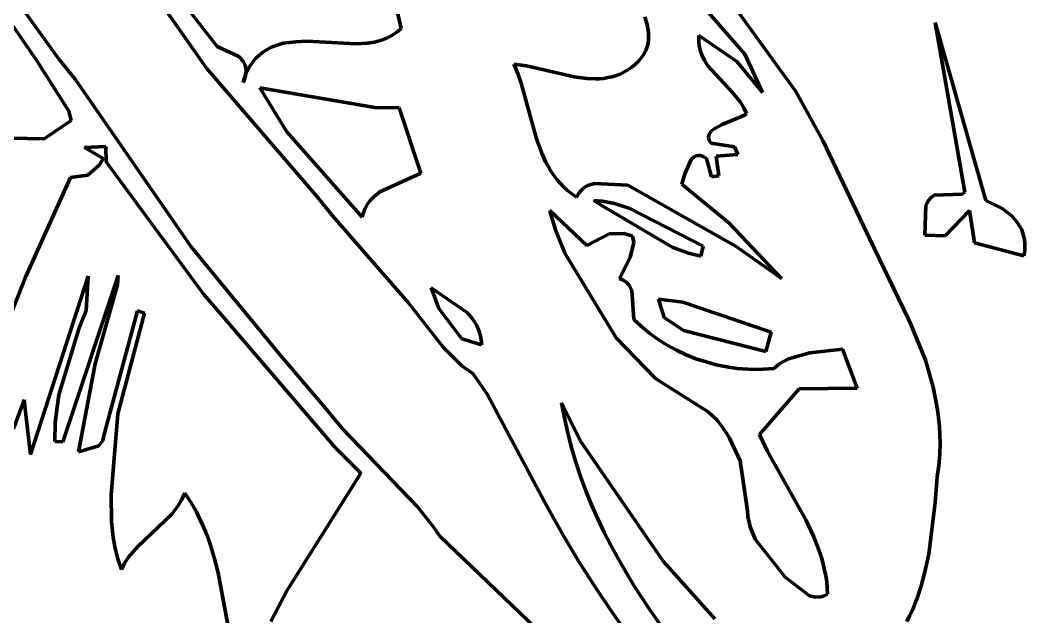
# Model space of a CAD drawing. Header units: millimetres. Extents: x 0 to 11.1, y 0 to 16.2.
# Drawn here: x 4.119 to 5.554, y 9.543 to 10.396 of the extents above; entities that cross this region are included whole.
import ezdxf

# ---------------------------------------------------------------- set-up
doc = ezdxf.new("R2010")
doc.units = ezdxf.units.MM
doc.layers.add('color#0b0b0bff', color=7, linetype='CONTINUOUS', lineweight=100)
doc.layers.add('color#ffffffff', color=7, linetype='CONTINUOUS', lineweight=100)

msp = doc.modelspace()

# ---------------------------------------------------------------- linework, layer by layer
at = {"layer": 'color#0b0b0bff'}
for p, q in [((4.1431, 10.3388), (3.9686, 10.5918)), ((4.6634, 10.3837), (4.6209, 10.5685)), ((4.2781, 10.5168), (4.4006, 10.3583)), ((5.1536, 10.3471), (5.0142, 10.5084)), ((4.3857, 10.3273), (4.2813, 10.4767)), ((4.1124, 10.4272), (4.1753, 10.3395)), ((5.1245, 10.4349), (5.2267, 10.294)), ((5.0112, 10.4005), (5.0144, 10.3895)), ((4.659, 10.38), (4.6634, 10.3837)), ((5.0144, 10.3895), (5.0155, 10.384)), ((5.0155, 10.384), (5.0162, 10.3787)), ((5.4256, 10.3923), (5.4977, 10.1381)), ((5.4679, 10.1503), (5.4256, 10.3923)), ((4.6353, 10.3674), (4.6402, 10.3692)), ((4.6402, 10.3692), (4.645, 10.3713)), ((4.645, 10.3713), (4.6498, 10.3738)), ((4.6498, 10.3738), (4.6544, 10.3767)), ((4.6544, 10.3767), (4.659, 10.38)), ((5.0162, 10.3787), (5.0165, 10.3733)), ((5.0165, 10.3733), (5.0163, 10.368)), ((5.088, 10.3687), (5.0883, 10.3738)), ((5.0882, 10.3638), (5.088, 10.3687)), ((5.0883, 10.3738), (5.1424, 10.3366)), ((4.4006, 10.3583), (4.4318, 10.3439)), ((4.466, 10.3503), (4.478, 10.3573)), ((4.478, 10.3573), (4.4948, 10.3629)), ((4.4948, 10.3629), (4.513, 10.3651)), ((4.513, 10.3651), (4.5289, 10.3659)), ((4.5289, 10.3659), (4.5992, 10.3621)), ((4.5992, 10.3621), (4.615, 10.363)), ((4.615, 10.363), (4.6253, 10.3646)), ((4.6253, 10.3646), (4.6353, 10.3674)), ((5.0143, 10.3576), (5.0123, 10.3525)), ((5.0156, 10.3628), (5.0143, 10.3576)), ((5.0163, 10.368), (5.0156, 10.3628)), ((5.0887, 10.3592), (5.0882, 10.3638)), ((5.0896, 10.3547), (5.0887, 10.3592)), ((5.0908, 10.3503), (5.0896, 10.3547)), ((4.1753, 10.3395), (4.1982, 10.3117)), ((4.4318, 10.3439), (4.438, 10.3374)), ((4.4472, 10.3303), (4.4556, 10.3413)), ((4.4556, 10.3413), (4.466, 10.3503)), ((5.0065, 10.3425), (5.0025, 10.3376)), ((5.0098, 10.3474), (5.0065, 10.3425)), ((5.0123, 10.3525), (5.0098, 10.3474)), ((5.0923, 10.3462), (5.0908, 10.3503)), ((5.0962, 10.3382), (5.0923, 10.3462)), ((5.179, 10.2925), (5.1536, 10.3471)), ((4.1891, 10.2659), (4.1431, 10.3388)), ((4.5446, 10.1424), (4.3857, 10.3273)), ((4.438, 10.3374), (4.4409, 10.3315)), ((4.4409, 10.3315), (4.4418, 10.327)), ((4.4418, 10.327), (4.4419, 10.3219)), ((4.4423, 10.3208), (4.4472, 10.3303)), ((4.8421, 10.3305), (4.8242, 10.3332)), ((4.8242, 10.3332), (4.8299, 10.3198)), ((4.91, 10.3148), (4.8421, 10.3305)), ((4.9923, 10.3285), (4.9869, 10.3248)), ((4.9977, 10.3328), (4.9923, 10.3285)), ((5.0025, 10.3376), (4.9977, 10.3328)), ((5.1011, 10.3307), (5.0962, 10.3382)), ((5.1357, 10.293), (5.1011, 10.3307)), ((5.1424, 10.3366), (5.179, 10.2925)), ((4.1982, 10.3117), (4.3636, 10.0718)), ((4.4388, 10.3104), (4.4423, 10.3208)), ((4.4411, 10.3163), (4.4393, 10.31)), ((4.4419, 10.3219), (4.4411, 10.3163)), ((4.8299, 10.3198), (4.8348, 10.3059)), ((4.9285, 10.3124), (4.91, 10.3148)), ((4.9406, 10.3119), (4.9285, 10.3124)), ((4.9466, 10.3122), (4.9406, 10.3119)), ((4.9525, 10.3127), (4.9466, 10.3122)), ((4.9584, 10.3137), (4.9525, 10.3127)), ((4.9643, 10.315), (4.9584, 10.3137)), ((4.97, 10.3167), (4.9643, 10.315)), ((4.9757, 10.3189), (4.97, 10.3167)), ((4.9813, 10.3216), (4.9757, 10.3189)), ((4.9869, 10.3248), (4.9813, 10.3216)), ((4.438, 10.3066), (4.4388, 10.3104)), ((4.4393, 10.31), (4.438, 10.3066)), ((4.4616, 10.2993), (4.5003, 10.2363)), ((4.6256, 10.2711), (4.4616, 10.2993)), ((4.8348, 10.3059), (4.8567, 10.2265)), ((5.1474, 10.2785), (5.1357, 10.293)), ((5.2267, 10.294), (5.2655, 10.2232)), ((4.6603, 10.2706), (4.6256, 10.2711)), ((4.6913, 10.1773), (4.6603, 10.2706)), ((5.1522, 10.2707), (5.1474, 10.2785)), ((5.1561, 10.2623), (5.1522, 10.2707)), ((4.1924, 10.2523), (4.1891, 10.2659)), ((5.1213, 10.2466), (5.1492, 10.258)), ((5.1492, 10.258), (5.1532, 10.2601)), ((5.1532, 10.2601), (5.1561, 10.2623)), ((4.1536, 10.2262), (4.1924, 10.2523)), ((5.1069, 10.238), (5.1109, 10.2411)), ((5.1109, 10.2411), (5.1213, 10.2466)), ((4.0136, 10.2295), (4.1536, 10.2262)), ((4.5003, 10.2363), (4.6076, 10.1143)), ((4.8567, 10.2265), (4.8641, 10.2058)), ((5.1021, 10.2289), (5.1023, 10.2309)), ((5.1023, 10.2268), (5.1021, 10.2289)), ((5.1023, 10.2309), (5.103, 10.2328)), ((5.1029, 10.2246), (5.1023, 10.2268)), ((5.103, 10.2328), (5.104, 10.2346)), ((5.104, 10.2346), (5.1069, 10.238)), ((4.2418, 10.2154), (4.2113, 10.214)), ((4.2113, 10.214), (4.2379, 10.1984)), ((4.2421, 10.1934), (4.2418, 10.2154)), ((5.104, 10.2223), (5.1029, 10.2246)), ((5.1057, 10.2199), (5.104, 10.2223)), ((5.1391, 10.2148), (5.1057, 10.2199)), ((5.1439, 10.2039), (5.1391, 10.2148)), ((5.2655, 10.2232), (5.332, 10.0828)), ((4.2379, 10.1984), (4.233, 10.1891)), ((4.8641, 10.2058), (4.87, 10.1926)), ((5.0683, 10.1761), (5.0773, 10.1969)), ((5.0773, 10.1969), (5.0813, 10.2007)), ((5.0813, 10.2007), (5.0845, 10.2022)), ((5.0845, 10.2022), (5.0881, 10.2026)), ((5.0881, 10.2026), (5.0901, 10.2024)), ((5.0901, 10.2024), (5.0921, 10.2019)), ((5.0921, 10.2019), (5.0944, 10.201)), ((5.0944, 10.201), (5.0967, 10.1998)), ((5.0967, 10.1998), (5.0992, 10.1982)), ((5.0992, 10.1982), (5.1062, 10.1719)), ((5.1127, 10.2017), (5.1439, 10.2039)), ((5.1165, 10.1736), (5.1127, 10.2017)), ((4.233, 10.1891), (4.216, 10.1746)), ((4.3816, 10.0041), (4.2421, 10.1934)), ((4.87, 10.1926), (4.8734, 10.1862)), ((4.8734, 10.1862), (4.8771, 10.1801)), ((4.1915, 10.1709), (4.1273, 10.0288)), ((4.216, 10.1746), (4.1915, 10.1709)), ((4.633, 10.1504), (4.6913, 10.1773)), ((4.8771, 10.1801), (4.8811, 10.1741)), ((4.8811, 10.1741), (4.8854, 10.1683)), ((4.8854, 10.1683), (4.8902, 10.1628)), ((5.0638, 10.1616), (5.0683, 10.1761)), ((5.1062, 10.1719), (5.1165, 10.1736)), ((4.8902, 10.1628), (4.8953, 10.1575)), ((4.8953, 10.1575), (4.9009, 10.1524)), ((4.9167, 10.1487), (4.9205, 10.1532)), ((4.9205, 10.1532), (4.9247, 10.1568)), ((4.9247, 10.1568), (4.9293, 10.1595)), ((4.9293, 10.1595), (4.9393, 10.1627)), ((4.9393, 10.1627), (4.9868, 10.1599)), ((4.9868, 10.1599), (5.1414, 10.0726)), ((5.1315, 10.1056), (5.0638, 10.1616)), ((4.5658, 10.1157), (4.5446, 10.1424)), ((4.6193, 10.1383), (4.6244, 10.1436)), ((4.6244, 10.1436), (4.633, 10.1504)), ((4.9009, 10.1524), (4.9069, 10.1477)), ((4.9069, 10.1477), (4.9134, 10.1432)), ((4.9134, 10.1432), (4.9167, 10.1487)), ((5.4158, 10.1384), (5.4202, 10.1431)), ((5.4202, 10.1431), (5.4241, 10.1458)), ((5.4241, 10.1458), (5.4638, 10.1473)), ((5.4638, 10.1473), (5.4679, 10.1503)), ((4.6086, 10.1184), (4.6114, 10.1258)), ((4.6114, 10.1258), (4.615, 10.1324)), ((4.615, 10.1324), (4.6193, 10.1383)), ((4.9385, 10.1383), (4.9536, 10.1288)), ((4.9504, 10.1372), (4.9385, 10.1383)), ((4.9677, 10.1338), (4.9504, 10.1372)), ((4.9536, 10.1288), (5.0509, 10.0713)), ((4.9899, 10.1268), (4.9677, 10.1338)), ((5.0943, 10.0729), (4.9899, 10.1268)), ((5.4109, 10.0886), (5.4123, 10.1312)), ((5.4123, 10.1312), (5.4158, 10.1384)), ((5.4977, 10.1381), (5.5212, 10.1267)), ((5.5212, 10.1267), (5.5352, 10.1157)), ((4.6735, 9.9924), (4.5658, 10.1157)), ((4.6076, 10.1143), (4.6086, 10.1184)), ((4.8757, 10.1238), (4.8775, 10.1168)), ((4.9284, 10.0738), (4.8757, 10.1238)), ((4.8775, 10.1168), (4.8836, 10.0961)), ((5.4746, 10.1241), (5.4397, 10.0878)), ((5.4818, 10.0778), (5.4746, 10.1241)), ((5.5352, 10.1157), (5.544, 10.1051)), ((4.8836, 10.0961), (4.8968, 10.0632)), ((5.206, 10.027), (5.1315, 10.1056)), ((5.544, 10.1051), (5.5489, 10.0961)), ((5.5489, 10.0961), (5.5512, 10.0895)), ((4.9604, 10.0908), (4.9284, 10.0738)), ((4.9815, 10.0911), (4.9604, 10.0908)), ((4.9937, 10.0873), (4.9815, 10.0911)), ((4.9952, 10.0781), (4.9937, 10.0873)), ((5.332, 10.0828), (5.3867, 9.9698)), ((5.4397, 10.0878), (5.4109, 10.0886)), ((5.5512, 10.0895), (5.5528, 10.0826)), ((5.5528, 10.0826), (5.5535, 10.0753)), ((4.3636, 10.0718), (4.4893, 9.9193)), ((4.9902, 10.057), (4.9952, 10.0781)), ((5.0509, 10.0713), (5.0733, 10.0632)), ((5.0908, 10.0588), (5.0943, 10.0729)), ((5.1414, 10.0726), (5.206, 10.027)), ((5.5522, 10.0594), (5.4818, 10.0778)), ((5.5533, 10.0675), (5.5522, 10.0594)), ((5.5535, 10.0753), (5.5533, 10.0675)), ((4.8968, 10.0632), (4.9704, 9.9422)), ((4.9751, 10.0268), (4.9902, 10.057)), ((5.0733, 10.0632), (5.0908, 10.0588)), ((4.1273, 10.0288), (4.1061, 9.9752)), ((4.1341, 9.7754), (4.2168, 10.0299)), ((4.1804, 9.7933), (4.2594, 10.0312)), ((4.2168, 10.0299), (4.2139, 9.9812)), ((4.2594, 10.0312), (4.2587, 10.0175)), ((4.98, 10.0246), (4.9751, 10.0268)), ((4.9841, 10.022), (4.98, 10.0246)), ((4.2587, 10.0175), (4.2265, 9.9047)), ((4.706, 10.0136), (4.717, 9.9841)), ((4.7578, 9.9777), (4.706, 10.0136)), ((4.9887, 10.0172), (4.9841, 10.022)), ((4.9926, 10.0096), (4.9887, 10.0172)), ((4.9956, 9.9684), (4.9926, 10.0096)), ((4.4062, 9.9755), (4.3816, 10.0041)), ((5.0304, 9.9973), (5.0385, 9.9713)), ((5.0651, 9.993), (5.0304, 9.9973)), ((4.2139, 9.9812), (4.204, 9.9564)), ((4.7231, 9.9285), (4.6735, 9.9924)), ((4.717, 9.9841), (4.7497, 9.9408)), ((5.1916, 9.9499), (5.0651, 9.993)), ((4.2391, 9.8025), (4.2868, 9.9805)), ((4.2972, 9.9771), (4.2588, 9.8334)), ((4.2868, 9.9805), (4.2972, 9.9771)), ((4.569, 9.7853), (4.4062, 9.9755)), ((4.7652, 9.9692), (4.7578, 9.9777)), ((4.7712, 9.9596), (4.7652, 9.9692)), ((5.0065, 9.958), (4.9956, 9.9684)), ((5.0385, 9.9713), (5.0662, 9.9525)), ((5.3867, 9.9698), (5.3902, 9.9626)), ((4.204, 9.9564), (4.1749, 9.8606)), ((4.7743, 9.9525), (4.7712, 9.9596)), ((4.7765, 9.9448), (4.7743, 9.9525)), ((5.018, 9.9484), (5.0065, 9.958)), ((5.0662, 9.9525), (5.1839, 9.9225)), ((5.3902, 9.9626), (5.4115, 9.9102)), ((4.7497, 9.9408), (4.778, 9.9321)), ((4.7778, 9.9365), (4.7765, 9.9448)), ((4.9704, 9.9422), (5.0257, 9.8846)), ((5.0302, 9.9395), (5.018, 9.9484)), ((5.043, 9.9315), (5.0302, 9.9395)), ((5.1839, 9.9225), (5.1916, 9.9499)), ((4.7499, 9.9021), (4.7231, 9.9285)), ((4.778, 9.9321), (4.7778, 9.9365)), ((5.0563, 9.9242), (5.043, 9.9315)), ((5.07, 9.9178), (5.0563, 9.9242)), ((5.2931, 9.9259), (5.2467, 9.9208)), ((5.3142, 9.8701), (5.2931, 9.9259)), ((4.4893, 9.9193), (4.5526, 9.8448)), ((5.084, 9.9122), (5.07, 9.9178)), ((5.0984, 9.9075), (5.084, 9.9122)), ((5.2161, 9.9122), (5.2037, 9.9052)), ((5.2467, 9.9208), (5.2161, 9.9122)), ((5.4115, 9.9102), (5.4228, 9.8714)), ((4.2265, 9.9047), (4.2029, 9.7791)), ((4.7656, 9.8913), (4.7499, 9.9021)), ((5.1131, 9.9036), (5.0984, 9.9075)), ((5.1279, 9.9005), (5.1131, 9.9036)), ((5.1429, 9.8984), (5.1279, 9.9005)), ((5.1579, 9.8972), (5.1429, 9.8984)), ((5.1728, 9.8969), (5.1579, 9.8972)), ((5.1878, 9.8975), (5.1728, 9.8969)), ((5.1952, 9.8982), (5.1878, 9.8975)), ((5.2037, 9.9052), (5.1952, 9.8982)), ((4.7854, 9.8627), (4.7656, 9.8913)), ((5.0257, 9.8846), (5.0293, 9.882)), ((5.0293, 9.882), (5.1014, 9.8363)), ((5.1749, 9.804), (5.2314, 9.869)), ((5.2314, 9.869), (5.3142, 9.8701)), ((5.4228, 9.8714), (5.429, 9.8397)), ((4.1101, 9.8118), (4.1254, 9.8534)), ((4.1254, 9.8534), (4.1273, 9.8364)), ((4.1749, 9.8606), (4.1697, 9.8209)), ((4.8637, 9.7158), (4.7854, 9.8627)), ((4.5526, 9.8448), (4.5801, 9.8117)), ((4.8923, 9.8493), (4.8962, 9.8276)), ((4.9192, 9.7944), (4.8923, 9.8493)), ((5.429, 9.8397), (5.4317, 9.8157)), ((4.1273, 9.8364), (4.1341, 9.7754)), ((4.2588, 9.8334), (4.2494, 9.7178)), ((4.8962, 9.8276), (4.901, 9.8062)), ((5.1014, 9.8363), (5.1143, 9.8242)), ((5.1143, 9.8242), (5.1226, 9.8136)), ((4.1697, 9.8209), (4.1691, 9.794)), ((4.5801, 9.8117), (4.6873, 9.7)), ((5.1226, 9.8136), (5.1274, 9.8057)), ((5.4317, 9.8157), (5.4326, 9.7916)), ((4.2319, 9.7879), (4.2374, 9.7953)), ((4.2374, 9.7953), (4.2391, 9.8025)), ((4.901, 9.8062), (4.9064, 9.7851)), ((5.1274, 9.8057), (5.1319, 9.7989)), ((5.1319, 9.7989), (5.1472, 9.7663)), ((5.1858, 9.7807), (5.1749, 9.804)), ((4.1691, 9.794), (4.1804, 9.7933)), ((4.2029, 9.7791), (4.2319, 9.7879)), ((4.6059, 9.7486), (4.569, 9.7853)), ((4.9064, 9.7851), (4.9126, 9.7642)), ((5.0374, 9.6232), (4.9192, 9.7944)), ((5.2407, 9.6822), (5.1858, 9.7807)), ((5.4326, 9.7916), (5.432, 9.7755)), ((5.1472, 9.7663), (5.1575, 9.6949)), ((5.432, 9.7755), (5.4306, 9.7594)), ((4.9126, 9.7642), (4.9194, 9.7437)), ((5.4306, 9.7594), (5.4282, 9.7433)), ((4.5001, 9.5807), (4.6059, 9.7486)), ((4.9194, 9.7437), (4.9269, 9.7234)), ((5.4282, 9.7433), (5.4254, 9.707)), ((4.9269, 9.7234), (4.9351, 9.7033)), ((4.2494, 9.7178), (4.25, 9.6795)), ((4.3453, 9.7025), (4.3503, 9.711)), ((4.3503, 9.711), (4.3544, 9.7202)), ((4.3544, 9.7202), (4.3604, 9.7114)), ((4.3604, 9.7114), (4.3659, 9.7025)), ((4.8737, 9.6971), (4.8637, 9.7158)), ((4.3365, 9.6908), (4.3453, 9.7025)), ((4.3659, 9.7025), (4.371, 9.6934)), ((4.6873, 9.7), (4.7086, 9.6731)), ((4.8839, 9.6786), (4.8737, 9.6971)), ((4.9351, 9.7033), (4.9438, 9.6835)), ((5.1575, 9.6949), (5.1581, 9.687)), ((5.4254, 9.707), (5.4162, 9.6329)), ((4.2868, 9.6434), (4.3365, 9.6908)), ((4.371, 9.6934), (4.3757, 9.6841)), ((4.3757, 9.6841), (4.38, 9.6748)), ((4.9438, 9.6835), (4.9531, 9.664)), ((5.1581, 9.687), (5.1613, 9.672)), ((5.2518, 9.6589), (5.2407, 9.6822)), ((4.25, 9.6795), (4.2525, 9.6566)), ((4.38, 9.6748), (4.384, 9.6653)), ((4.7086, 9.6731), (4.7184, 9.6588)), ((4.8944, 9.6602), (4.8839, 9.6786)), ((5.1613, 9.672), (5.1685, 9.6543)), ((4.2525, 9.6566), (4.2553, 9.6415)), ((4.384, 9.6653), (4.3877, 9.6557)), ((4.3877, 9.6557), (4.391, 9.646)), ((4.7184, 9.6588), (4.9356, 9.4506)), ((4.9161, 9.624), (4.8944, 9.6602)), ((4.9531, 9.664), (4.963, 9.6447)), ((5.1685, 9.6543), (5.2114, 9.6)), ((5.2582, 9.643), (5.2518, 9.6589)), ((4.2553, 9.6415), (4.2591, 9.6264)), ((4.2741, 9.6285), (4.2868, 9.6434)), ((4.391, 9.646), (4.397, 9.6262)), ((4.963, 9.6447), (4.9733, 9.6257)), ((5.2635, 9.6268), (5.2582, 9.643)), ((4.2591, 9.6264), (4.264, 9.6113)), ((4.2687, 9.6202), (4.2741, 9.6285)), ((4.397, 9.6262), (4.402, 9.6062)), ((4.9387, 9.5884), (4.9161, 9.624)), ((4.9733, 9.6257), (4.9842, 9.6069)), ((5.1109, 9.5408), (5.0374, 9.6232)), ((5.2658, 9.6186), (5.2635, 9.6268)), ((5.4162, 9.6329), (5.4104, 9.6056)), ((4.264, 9.6113), (4.2687, 9.6202)), ((5.2677, 9.6103), (5.2658, 9.6186)), ((5.2693, 9.6019), (5.2677, 9.6103)), ((4.402, 9.6062), (4.4172, 9.5242)), ((4.9842, 9.6069), (4.9955, 9.5883)), ((5.2114, 9.6), (5.2461, 9.5733)), ((5.2706, 9.5933), (5.2693, 9.6019)), ((5.4104, 9.6056), (5.4055, 9.5877)), ((4.4772, 9.5368), (4.5001, 9.5807)), ((4.9622, 9.5534), (4.9387, 9.5884)), ((4.9955, 9.5883), (5.0073, 9.57)), ((5.2714, 9.5846), (5.2706, 9.5933)), ((5.2719, 9.5758), (5.2714, 9.5846)), ((5.4055, 9.5877), (5.3997, 9.5702)), ((5.0073, 9.57), (5.0194, 9.5519)), ((5.2461, 9.5733), (5.2551, 9.5714)), ((5.2551, 9.5714), (5.2621, 9.5719)), ((5.2621, 9.5719), (5.2669, 9.5734)), ((5.2669, 9.5734), (5.2719, 9.5758)), ((5.3997, 9.5702), (5.3929, 9.5532)), ((4.9864, 9.5189), (4.9622, 9.5534)), ((5.0194, 9.5519), (5.032, 9.534)), ((5.3929, 9.5532), (5.389, 9.5449)), ((5.389, 9.5449), (5.3849, 9.5368))]:
    msp.add_line(p, q, dxfattribs=at)
at = {"layer": 'color#ffffffff'}
for p, q in [((3.9686, 10.5918), (4.1431, 10.3388)), ((4.6209, 10.5685), (4.6634, 10.3837)), ((4.4006, 10.3583), (4.2781, 10.5168)), ((5.0142, 10.5084), (5.1536, 10.3471)), ((4.2813, 10.4767), (4.3857, 10.3273)), ((4.1753, 10.3395), (4.1124, 10.4272)), ((5.2267, 10.294), (5.1245, 10.4349)), ((5.0144, 10.3895), (5.0112, 10.4005)), ((4.6634, 10.3837), (4.659, 10.38)), ((5.0155, 10.384), (5.0144, 10.3895)), ((5.0162, 10.3787), (5.0155, 10.384)), ((5.4256, 10.3923), (5.4679, 10.1503)), ((5.4977, 10.1381), (5.4256, 10.3923)), ((4.6402, 10.3692), (4.6353, 10.3674)), ((4.645, 10.3713), (4.6402, 10.3692)), ((4.6498, 10.3738), (4.645, 10.3713)), ((4.6544, 10.3767), (4.6498, 10.3738)), ((4.659, 10.38), (4.6544, 10.3767)), ((5.0165, 10.3733), (5.0162, 10.3787)), ((5.0163, 10.368), (5.0165, 10.3733)), ((5.0883, 10.3738), (5.088, 10.3687)), ((5.088, 10.3687), (5.0882, 10.3638)), ((5.1424, 10.3366), (5.0883, 10.3738)), ((4.4318, 10.3439), (4.4006, 10.3583)), ((4.478, 10.3573), (4.466, 10.3503)), ((4.4948, 10.3629), (4.478, 10.3573)), ((4.513, 10.3651), (4.4948, 10.3629)), ((4.5289, 10.3659), (4.513, 10.3651)), ((4.5992, 10.3621), (4.5289, 10.3659)), ((4.615, 10.363), (4.5992, 10.3621)), ((4.6253, 10.3646), (4.615, 10.363)), ((4.6353, 10.3674), (4.6253, 10.3646)), ((5.0123, 10.3525), (5.0143, 10.3576)), ((5.0143, 10.3576), (5.0156, 10.3628)), ((5.0156, 10.3628), (5.0163, 10.368)), ((5.0882, 10.3638), (5.0887, 10.3592)), ((5.0887, 10.3592), (5.0896, 10.3547)), ((5.0896, 10.3547), (5.0908, 10.3503)), ((4.1982, 10.3117), (4.1753, 10.3395)), ((4.438, 10.3374), (4.4318, 10.3439)), ((4.4556, 10.3413), (4.4472, 10.3303)), ((4.466, 10.3503), (4.4556, 10.3413)), ((5.0025, 10.3376), (5.0065, 10.3425)), ((5.0065, 10.3425), (5.0098, 10.3474)), ((5.0098, 10.3474), (5.0123, 10.3525)), ((5.0908, 10.3503), (5.0923, 10.3462)), ((5.0923, 10.3462), (5.0962, 10.3382)), ((5.1536, 10.3471), (5.179, 10.2925)), ((4.1431, 10.3388), (4.1891, 10.2659)), ((4.3857, 10.3273), (4.5446, 10.1424)), ((4.4409, 10.3315), (4.438, 10.3374)), ((4.4418, 10.327), (4.4409, 10.3315)), ((4.4419, 10.3219), (4.4418, 10.327)), ((4.4472, 10.3303), (4.4423, 10.3208)), ((4.8299, 10.3198), (4.8242, 10.3332)), ((4.8242, 10.3332), (4.8421, 10.3305)), ((4.8421, 10.3305), (4.91, 10.3148)), ((4.9869, 10.3248), (4.9923, 10.3285)), ((4.9923, 10.3285), (4.9977, 10.3328)), ((4.9977, 10.3328), (5.0025, 10.3376)), ((5.0962, 10.3382), (5.1011, 10.3307)), ((5.1011, 10.3307), (5.1357, 10.293)), ((5.179, 10.2925), (5.1424, 10.3366)), ((4.3636, 10.0718), (4.1982, 10.3117)), ((4.4423, 10.3208), (4.4388, 10.3104)), ((4.4393, 10.31), (4.4411, 10.3163)), ((4.4411, 10.3163), (4.4419, 10.3219)), ((4.8348, 10.3059), (4.8299, 10.3198)), ((4.91, 10.3148), (4.9285, 10.3124)), ((4.9285, 10.3124), (4.9406, 10.3119)), ((4.9406, 10.3119), (4.9466, 10.3122)), ((4.9466, 10.3122), (4.9525, 10.3127)), ((4.9525, 10.3127), (4.9584, 10.3137)), ((4.9584, 10.3137), (4.9643, 10.315)), ((4.9643, 10.315), (4.97, 10.3167)), ((4.97, 10.3167), (4.9757, 10.3189)), ((4.9757, 10.3189), (4.9813, 10.3216)), ((4.9813, 10.3216), (4.9869, 10.3248)), ((4.4388, 10.3104), (4.438, 10.3066)), ((4.438, 10.3066), (4.4393, 10.31)), ((4.4616, 10.2993), (4.6256, 10.2711)), ((4.5003, 10.2363), (4.4616, 10.2993)), ((4.8567, 10.2265), (4.8348, 10.3059)), ((5.1357, 10.293), (5.1474, 10.2785)), ((5.2655, 10.2232), (5.2267, 10.294)), ((4.6256, 10.2711), (4.6603, 10.2706)), ((4.6603, 10.2706), (4.6913, 10.1773)), ((5.1474, 10.2785), (5.1522, 10.2707)), ((5.1522, 10.2707), (5.1561, 10.2623)), ((4.1891, 10.2659), (4.1924, 10.2523)), ((5.1492, 10.258), (5.1213, 10.2466)), ((5.1532, 10.2601), (5.1492, 10.258)), ((5.1561, 10.2623), (5.1532, 10.2601)), ((4.1924, 10.2523), (4.1536, 10.2262)), ((5.1109, 10.2411), (5.1069, 10.238)), ((5.1213, 10.2466), (5.1109, 10.2411)), ((4.1536, 10.2262), (4.0136, 10.2295)), ((4.6076, 10.1143), (4.5003, 10.2363)), ((4.8641, 10.2058), (4.8567, 10.2265)), ((5.1023, 10.2309), (5.1021, 10.2289)), ((5.1021, 10.2289), (5.1023, 10.2268)), ((5.103, 10.2328), (5.1023, 10.2309)), ((5.1023, 10.2268), (5.1029, 10.2246)), ((5.104, 10.2346), (5.103, 10.2328)), ((5.1069, 10.238), (5.104, 10.2346)), ((4.2113, 10.214), (4.2418, 10.2154)), ((4.2379, 10.1984), (4.2113, 10.214)), ((4.2418, 10.2154), (4.2421, 10.1934)), ((5.1029, 10.2246), (5.104, 10.2223)), ((5.104, 10.2223), (5.1057, 10.2199)), ((5.1057, 10.2199), (5.1391, 10.2148)), ((5.1391, 10.2148), (5.1439, 10.2039)), ((5.332, 10.0828), (5.2655, 10.2232)), ((4.233, 10.1891), (4.2379, 10.1984)), ((4.87, 10.1926), (4.8641, 10.2058)), ((5.0773, 10.1969), (5.0683, 10.1761)), ((5.0813, 10.2007), (5.0773, 10.1969)), ((5.0845, 10.2022), (5.0813, 10.2007)), ((5.0881, 10.2026), (5.0845, 10.2022)), ((5.0901, 10.2024), (5.0881, 10.2026)), ((5.0921, 10.2019), (5.0901, 10.2024)), ((5.0944, 10.201), (5.0921, 10.2019)), ((5.0967, 10.1998), (5.0944, 10.201)), ((5.0992, 10.1982), (5.0967, 10.1998)), ((5.1062, 10.1719), (5.0992, 10.1982)), ((5.1439, 10.2039), (5.1127, 10.2017)), ((5.1127, 10.2017), (5.1165, 10.1736)), ((4.216, 10.1746), (4.233, 10.1891)), ((4.2421, 10.1934), (4.3816, 10.0041)), ((4.8734, 10.1862), (4.87, 10.1926)), ((4.8771, 10.1801), (4.8734, 10.1862)), ((4.1273, 10.0288), (4.1915, 10.1709)), ((4.1915, 10.1709), (4.216, 10.1746)), ((4.6913, 10.1773), (4.633, 10.1504)), ((4.8811, 10.1741), (4.8771, 10.1801)), ((4.8854, 10.1683), (4.8811, 10.1741)), ((4.8902, 10.1628), (4.8854, 10.1683)), ((5.0683, 10.1761), (5.0638, 10.1616)), ((5.1165, 10.1736), (5.1062, 10.1719)), ((4.8953, 10.1575), (4.8902, 10.1628)), ((4.9009, 10.1524), (4.8953, 10.1575)), ((4.9205, 10.1532), (4.9167, 10.1487)), ((4.9247, 10.1568), (4.9205, 10.1532)), ((4.9293, 10.1595), (4.9247, 10.1568)), ((4.9393, 10.1627), (4.9293, 10.1595)), ((4.9868, 10.1599), (4.9393, 10.1627)), ((5.1414, 10.0726), (4.9868, 10.1599)), ((5.0638, 10.1616), (5.1315, 10.1056)), ((4.5446, 10.1424), (4.5658, 10.1157)), ((4.6244, 10.1436), (4.6193, 10.1383)), ((4.633, 10.1504), (4.6244, 10.1436)), ((4.9069, 10.1477), (4.9009, 10.1524)), ((4.9134, 10.1432), (4.9069, 10.1477)), ((4.9167, 10.1487), (4.9134, 10.1432)), ((5.4202, 10.1431), (5.4158, 10.1384)), ((5.4241, 10.1458), (5.4202, 10.1431)), ((5.4638, 10.1473), (5.4241, 10.1458)), ((5.4679, 10.1503), (5.4638, 10.1473)), ((4.6114, 10.1258), (4.6086, 10.1184)), ((4.615, 10.1324), (4.6114, 10.1258)), ((4.6193, 10.1383), (4.615, 10.1324)), ((4.9385, 10.1383), (4.9504, 10.1372)), ((4.9536, 10.1288), (4.9385, 10.1383)), ((4.9504, 10.1372), (4.9677, 10.1338)), ((5.0509, 10.0713), (4.9536, 10.1288)), ((4.9677, 10.1338), (4.9899, 10.1268)), ((4.9899, 10.1268), (5.0943, 10.0729)), ((5.4123, 10.1312), (5.4109, 10.0886)), ((5.4158, 10.1384), (5.4123, 10.1312)), ((5.5212, 10.1267), (5.4977, 10.1381)), ((5.5352, 10.1157), (5.5212, 10.1267)), ((4.5658, 10.1157), (4.6735, 9.9924)), ((4.6086, 10.1184), (4.6076, 10.1143)), ((4.8757, 10.1238), (4.9284, 10.0738)), ((4.8775, 10.1168), (4.8757, 10.1238)), ((4.8836, 10.0961), (4.8775, 10.1168)), ((5.4397, 10.0878), (5.4746, 10.1241)), ((5.4746, 10.1241), (5.4818, 10.0778)), ((5.544, 10.1051), (5.5352, 10.1157)), ((4.8968, 10.0632), (4.8836, 10.0961)), ((5.1315, 10.1056), (5.206, 10.027)), ((5.5489, 10.0961), (5.544, 10.1051)), ((5.5512, 10.0895), (5.5489, 10.0961)), ((4.9284, 10.0738), (4.9604, 10.0908)), ((4.9604, 10.0908), (4.9815, 10.0911)), ((4.9815, 10.0911), (4.9937, 10.0873)), ((4.9937, 10.0873), (4.9952, 10.0781)), ((5.3867, 9.9698), (5.332, 10.0828)), ((5.4109, 10.0886), (5.4397, 10.0878)), ((5.5528, 10.0826), (5.5512, 10.0895)), ((5.5535, 10.0753), (5.5528, 10.0826)), ((4.4893, 9.9193), (4.3636, 10.0718)), ((4.9952, 10.0781), (4.9902, 10.057)), ((5.0733, 10.0632), (5.0509, 10.0713)), ((5.0943, 10.0729), (5.0908, 10.0588)), ((5.206, 10.027), (5.1414, 10.0726)), ((5.4818, 10.0778), (5.5522, 10.0594)), ((5.5522, 10.0594), (5.5533, 10.0675)), ((5.5533, 10.0675), (5.5535, 10.0753)), ((4.9704, 9.9422), (4.8968, 10.0632)), ((4.9902, 10.057), (4.9751, 10.0268)), ((5.0908, 10.0588), (5.0733, 10.0632)), ((4.1061, 9.9752), (4.1273, 10.0288)), ((4.2168, 10.0299), (4.1341, 9.7754)), ((4.2594, 10.0312), (4.1804, 9.7933)), ((4.2139, 9.9812), (4.2168, 10.0299)), ((4.2587, 10.0175), (4.2594, 10.0312)), ((4.9751, 10.0268), (4.98, 10.0246)), ((4.98, 10.0246), (4.9841, 10.022)), ((4.2265, 9.9047), (4.2587, 10.0175)), ((4.706, 10.0136), (4.7578, 9.9777)), ((4.717, 9.9841), (4.706, 10.0136)), ((4.9841, 10.022), (4.9887, 10.0172)), ((4.9887, 10.0172), (4.9926, 10.0096)), ((4.9926, 10.0096), (4.9956, 9.9684)), ((4.3816, 10.0041), (4.4062, 9.9755)), ((5.0304, 9.9973), (5.0651, 9.993)), ((5.0385, 9.9713), (5.0304, 9.9973)), ((4.204, 9.9564), (4.2139, 9.9812)), ((4.6735, 9.9924), (4.7231, 9.9285)), ((4.7497, 9.9408), (4.717, 9.9841)), ((5.0651, 9.993), (5.1916, 9.9499)), ((4.2868, 9.9805), (4.2391, 9.8025)), ((4.2588, 9.8334), (4.2972, 9.9771)), ((4.2972, 9.9771), (4.2868, 9.9805)), ((4.4062, 9.9755), (4.569, 9.7853)), ((4.7578, 9.9777), (4.7652, 9.9692)), ((4.7652, 9.9692), (4.7712, 9.9596)), ((4.9956, 9.9684), (5.0065, 9.958)), ((5.0662, 9.9525), (5.0385, 9.9713)), ((5.3902, 9.9626), (5.3867, 9.9698)), ((4.1749, 9.8606), (4.204, 9.9564)), ((4.7712, 9.9596), (4.7743, 9.9525)), ((4.7743, 9.9525), (4.7765, 9.9448)), ((5.0065, 9.958), (5.018, 9.9484)), ((5.1839, 9.9225), (5.0662, 9.9525)), ((5.4115, 9.9102), (5.3902, 9.9626)), ((4.778, 9.9321), (4.7497, 9.9408)), ((4.7765, 9.9448), (4.7778, 9.9365)), ((5.0257, 9.8846), (4.9704, 9.9422)), ((5.018, 9.9484), (5.0302, 9.9395)), ((5.0302, 9.9395), (5.043, 9.9315)), ((5.1916, 9.9499), (5.1839, 9.9225)), ((4.7231, 9.9285), (4.7499, 9.9021)), ((4.7778, 9.9365), (4.778, 9.9321)), ((5.043, 9.9315), (5.0563, 9.9242)), ((5.0563, 9.9242), (5.07, 9.9178)), ((5.2467, 9.9208), (5.2931, 9.9259)), ((5.2931, 9.9259), (5.3142, 9.8701)), ((4.5526, 9.8448), (4.4893, 9.9193)), ((5.07, 9.9178), (5.084, 9.9122)), ((5.084, 9.9122), (5.0984, 9.9075)), ((5.2037, 9.9052), (5.2161, 9.9122)), ((5.2161, 9.9122), (5.2467, 9.9208)), ((5.4228, 9.8714), (5.4115, 9.9102)), ((4.2029, 9.7791), (4.2265, 9.9047)), ((4.7499, 9.9021), (4.7656, 9.8913)), ((5.0984, 9.9075), (5.1131, 9.9036)), ((5.1131, 9.9036), (5.1279, 9.9005)), ((5.1279, 9.9005), (5.1429, 9.8984)), ((5.1429, 9.8984), (5.1579, 9.8972)), ((5.1579, 9.8972), (5.1728, 9.8969)), ((5.1728, 9.8969), (5.1878, 9.8975)), ((5.1878, 9.8975), (5.1952, 9.8982)), ((5.1952, 9.8982), (5.2037, 9.9052)), ((4.7656, 9.8913), (4.7854, 9.8627)), ((5.0293, 9.882), (5.0257, 9.8846)), ((5.1014, 9.8363), (5.0293, 9.882)), ((5.2314, 9.869), (5.1749, 9.804)), ((5.3142, 9.8701), (5.2314, 9.869)), ((5.429, 9.8397), (5.4228, 9.8714)), ((4.1254, 9.8534), (4.1101, 9.8118)), ((4.1273, 9.8364), (4.1254, 9.8534)), ((4.1697, 9.8209), (4.1749, 9.8606)), ((4.7854, 9.8627), (4.8637, 9.7158)), ((4.5801, 9.8117), (4.5526, 9.8448)), ((4.8923, 9.8493), (4.9192, 9.7944)), ((4.8962, 9.8276), (4.8923, 9.8493)), ((5.4317, 9.8157), (5.429, 9.8397)), ((4.1341, 9.7754), (4.1273, 9.8364)), ((4.2494, 9.7178), (4.2588, 9.8334)), ((4.901, 9.8062), (4.8962, 9.8276)), ((5.1143, 9.8242), (5.1014, 9.8363)), ((5.1226, 9.8136), (5.1143, 9.8242)), ((4.1691, 9.794), (4.1697, 9.8209)), ((4.6873, 9.7), (4.5801, 9.8117)), ((5.1274, 9.8057), (5.1226, 9.8136)), ((5.4326, 9.7916), (5.4317, 9.8157)), ((4.2374, 9.7953), (4.2319, 9.7879)), ((4.2391, 9.8025), (4.2374, 9.7953)), ((4.9064, 9.7851), (4.901, 9.8062)), ((5.1319, 9.7989), (5.1274, 9.8057)), ((5.1472, 9.7663), (5.1319, 9.7989)), ((5.1749, 9.804), (5.1858, 9.7807)), ((4.1804, 9.7933), (4.1691, 9.794)), ((4.2319, 9.7879), (4.2029, 9.7791)), ((4.569, 9.7853), (4.6059, 9.7486)), ((4.9126, 9.7642), (4.9064, 9.7851)), ((4.9192, 9.7944), (5.0374, 9.6232)), ((5.1858, 9.7807), (5.2407, 9.6822)), ((5.432, 9.7755), (5.4326, 9.7916)), ((5.1575, 9.6949), (5.1472, 9.7663)), ((5.4306, 9.7594), (5.432, 9.7755)), ((4.9194, 9.7437), (4.9126, 9.7642)), ((5.4282, 9.7433), (5.4306, 9.7594)), ((4.6059, 9.7486), (4.5001, 9.5807)), ((4.9269, 9.7234), (4.9194, 9.7437)), ((5.4254, 9.707), (5.4282, 9.7433)), ((4.9351, 9.7033), (4.9269, 9.7234)), ((4.25, 9.6795), (4.2494, 9.7178)), ((4.3503, 9.711), (4.3453, 9.7025)), ((4.3544, 9.7202), (4.3503, 9.711)), ((4.3604, 9.7114), (4.3544, 9.7202)), ((4.3659, 9.7025), (4.3604, 9.7114)), ((4.8637, 9.7158), (4.8737, 9.6971)), ((4.3453, 9.7025), (4.3365, 9.6908)), ((4.371, 9.6934), (4.3659, 9.7025)), ((4.7086, 9.6731), (4.6873, 9.7)), ((4.8737, 9.6971), (4.8839, 9.6786)), ((4.9438, 9.6835), (4.9351, 9.7033)), ((5.1581, 9.687), (5.1575, 9.6949)), ((5.4162, 9.6329), (5.4254, 9.707)), ((4.3365, 9.6908), (4.2868, 9.6434)), ((4.3757, 9.6841), (4.371, 9.6934)), ((4.38, 9.6748), (4.3757, 9.6841)), ((4.9531, 9.664), (4.9438, 9.6835)), ((5.1613, 9.672), (5.1581, 9.687)), ((5.2407, 9.6822), (5.2518, 9.6589)), ((4.2525, 9.6566), (4.25, 9.6795)), ((4.384, 9.6653), (4.38, 9.6748)), ((4.7184, 9.6588), (4.7086, 9.6731)), ((4.8839, 9.6786), (4.8944, 9.6602)), ((5.1685, 9.6543), (5.1613, 9.672)), ((4.2553, 9.6415), (4.2525, 9.6566)), ((4.3877, 9.6557), (4.384, 9.6653)), ((4.391, 9.646), (4.3877, 9.6557)), ((4.9356, 9.4506), (4.7184, 9.6588)), ((4.8944, 9.6602), (4.9161, 9.624)), ((4.963, 9.6447), (4.9531, 9.664)), ((5.2114, 9.6), (5.1685, 9.6543)), ((5.2518, 9.6589), (5.2582, 9.643)), ((4.2591, 9.6264), (4.2553, 9.6415)), ((4.2868, 9.6434), (4.2741, 9.6285)), ((4.397, 9.6262), (4.391, 9.646)), ((4.9733, 9.6257), (4.963, 9.6447)), ((5.2582, 9.643), (5.2635, 9.6268)), ((4.264, 9.6113), (4.2591, 9.6264)), ((4.2741, 9.6285), (4.2687, 9.6202)), ((4.402, 9.6062), (4.397, 9.6262)), ((4.9161, 9.624), (4.9387, 9.5884)), ((4.9842, 9.6069), (4.9733, 9.6257)), ((5.0374, 9.6232), (5.1109, 9.5408)), ((5.2635, 9.6268), (5.2658, 9.6186)), ((5.4104, 9.6056), (5.4162, 9.6329)), ((4.2687, 9.6202), (4.264, 9.6113)), ((5.2658, 9.6186), (5.2677, 9.6103)), ((5.2677, 9.6103), (5.2693, 9.6019)), ((4.4172, 9.5242), (4.402, 9.6062)), ((4.9955, 9.5883), (4.9842, 9.6069)), ((5.2461, 9.5733), (5.2114, 9.6)), ((5.2693, 9.6019), (5.2706, 9.5933)), ((5.4055, 9.5877), (5.4104, 9.6056)), ((4.5001, 9.5807), (4.4772, 9.5368)), ((4.9387, 9.5884), (4.9622, 9.5534)), ((5.0073, 9.57), (4.9955, 9.5883)), ((5.2706, 9.5933), (5.2714, 9.5846)), ((5.2714, 9.5846), (5.2719, 9.5758)), ((5.3997, 9.5702), (5.4055, 9.5877)), ((5.0194, 9.5519), (5.0073, 9.57)), ((5.2551, 9.5714), (5.2461, 9.5733)), ((5.2621, 9.5719), (5.2551, 9.5714)), ((5.2669, 9.5734), (5.2621, 9.5719)), ((5.2719, 9.5758), (5.2669, 9.5734)), ((5.3929, 9.5532), (5.3997, 9.5702)), ((4.9622, 9.5534), (4.9864, 9.5189)), ((5.032, 9.534), (5.0194, 9.5519)), ((5.389, 9.5449), (5.3929, 9.5532)), ((5.3849, 9.5368), (5.389, 9.5449))]:
    msp.add_line(p, q, dxfattribs=at)

doc.saveas('drawing.dxf')
